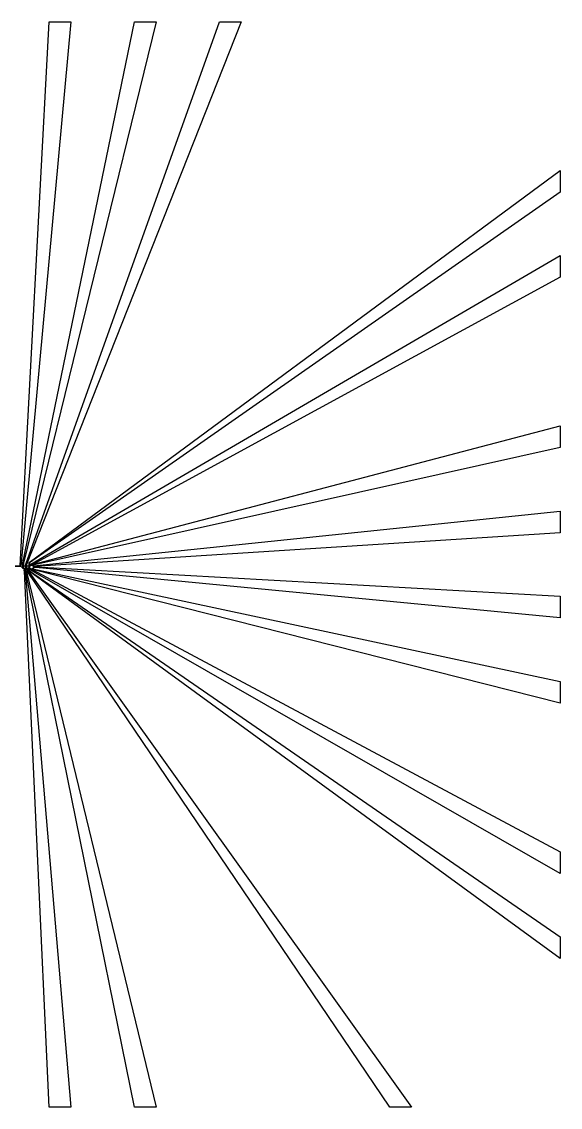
# Model space of a CAD drawing. Extents: x 0 to 6000, y 0 to 6000.
# Drawn here: x 3145.2 to 3170, y 3120 to 3170 of the extents above; entities that cross this region are included whole.
import ezdxf

# ---------------------------------------------------------------- set-up
doc = ezdxf.new("R2010")
doc.units = 0
doc.header["$MEASUREMENT"] = 0
for name, color, linetype in [('L10D0', 19, 'CONTINUOUS'), ('L14D0', 18, 'CONTINUOUS'), ('L20D0', 20, 'CONTINUOUS'), ('L6D0', 8, 'CONTINUOUS')]:
    doc.layers.add(name, color=color, linetype=linetype)

msp = doc.modelspace()

# ---------------------------------------------------------------- linework, layer by layer
at = {"layer": 'L10D0'}
for points in [[(3144.88, 3144.902), (3144.88, 3144.932), (3145.12, 3144.932), (3146.462, 3170), (3147.462, 3170), (3145.15, 3144.902)], [(3145.246, 3144.82), (3145.246, 3145.07), (3150.385, 3170), (3151.385, 3170), (3145.276, 3145.06), (3145.276, 3144.82)], [(3145.388, 3144.82), (3145.388, 3145.02), (3154.308, 3170), (3155.308, 3170), (3145.418, 3145), (3145.418, 3144.82)], [(3170, 3126.846), (3145.53, 3144.692), (3145.53, 3145.092), (3170, 3163.154), (3170, 3162.154), (3145.56, 3145.072), (3145.56, 3144.712), (3170, 3127.846)], [(3145.604, 3144.966), (3145.604, 3144.996), (3145.688, 3144.996), (3170, 3151.385), (3170, 3150.385), (3145.708, 3144.966)], [(3170, 3138.615), (3145.688, 3144.764), (3145.604, 3144.764), (3145.604, 3144.794), (3145.708, 3144.794), (3170, 3139.615)]]:
    msp.add_lwpolyline(points, close=True, dxfattribs=at)
at = {"layer": 'L14D0'}
msp.add_lwpolyline([(3145.188, 3144.9), (3145.202, 3144.898), (3145.216, 3144.895), (3145.229, 3144.892), (3145.24, 3144.888), (3145.247, 3144.884), (3145.25, 3144.88), (3145.247, 3144.876), (3145.24, 3144.872), (3145.229, 3144.868), (3145.216, 3144.865), (3145.202, 3144.862), (3145.188, 3144.86)], dxfattribs=at)
for points in [[(3146.462, 3120), (3145.317, 3144.694), (3145.317, 3144.822), (3145.316, 3144.822), (3145.315, 3144.822), (3145.314, 3144.823), (3145.313, 3144.823), (3145.312, 3144.823), (3145.311, 3144.824), (3145.31, 3144.824), (3145.31, 3144.824), (3145.309, 3144.825), (3145.308, 3144.825), (3145.307, 3144.826), (3145.306, 3144.826), (3145.305, 3144.827), (3145.304, 3144.827), (3145.303, 3144.828), (3145.302, 3144.828), (3145.301, 3144.829), (3145.3, 3144.829), (3145.299, 3144.83), (3145.298, 3144.83), (3145.298, 3144.831), (3145.297, 3144.831), (3145.296, 3144.832), (3145.295, 3144.833), (3145.294, 3144.833), (3145.293, 3144.834), (3145.293, 3144.835), (3145.292, 3144.835), (3145.291, 3144.836), (3145.29, 3144.837), (3145.29, 3144.838), (3145.289, 3144.838), (3145.288, 3144.839), (3145.287, 3144.84), (3145.287, 3144.841), (3145.286, 3144.841), (3145.285, 3144.842), (3145.285, 3144.843), (3145.284, 3144.844), (3145.283, 3144.845), (3145.283, 3144.846), (3145.282, 3144.846), (3145.282, 3144.847), (3145.281, 3144.848), (3145.281, 3144.849), (3145.28, 3144.85), (3145.28, 3144.851), (3145.279, 3144.852), (3145.279, 3144.853), (3145.278, 3144.854), (3145.278, 3144.855), (3145.277, 3144.856), (3145.277, 3144.857), (3145.276, 3144.858), (3145.276, 3144.858), (3145.276, 3144.859), (3145.275, 3144.86), (3145.275, 3144.861), (3145.275, 3144.862), (3145.274, 3144.863), (3145.274, 3144.864), (3145.274, 3144.865), (3145.274, 3144.867), (3145.273, 3144.868), (3145.273, 3144.869), (3145.273, 3144.87), (3145.273, 3144.871), (3145.273, 3144.872), (3145.272, 3144.873), (3145.272, 3144.874), (3145.272, 3144.875), (3145.272, 3144.876), (3145.272, 3144.877), (3145.272, 3144.878), (3145.272, 3144.879), (3145.272, 3144.88), (3145.272, 3144.881), (3145.272, 3144.882), (3145.272, 3144.883), (3145.272, 3144.884), (3145.272, 3144.885), (3145.272, 3144.886), (3145.272, 3144.887), (3145.273, 3144.888), (3145.273, 3144.889), (3145.273, 3144.89), (3145.273, 3144.891), (3145.273, 3144.892), (3145.274, 3144.893), (3145.274, 3144.895), (3145.274, 3144.896), (3145.274, 3144.897), (3145.275, 3144.898), (3145.275, 3144.899), (3145.275, 3144.9), (3145.276, 3144.901), (3145.276, 3144.902), (3145.276, 3144.902), (3145.277, 3144.903), (3145.277, 3144.904), (3145.278, 3144.905), (3145.278, 3144.906), (3145.279, 3144.907), (3145.279, 3144.908), (3145.28, 3144.909), (3145.28, 3144.91), (3145.281, 3144.911), (3145.281, 3144.912), (3145.282, 3144.913), (3145.282, 3144.914), (3145.283, 3144.914), (3145.283, 3144.915), (3145.284, 3144.916), (3145.285, 3144.917), (3145.285, 3144.918), (3145.286, 3144.919), (3145.287, 3144.919), (3145.287, 3144.92), (3145.288, 3144.921), (3145.289, 3144.922), (3145.29, 3144.922), (3145.29, 3144.923), (3145.291, 3144.924), (3145.292, 3144.925), (3145.293, 3144.925), (3145.293, 3144.926), (3145.294, 3144.927), (3145.295, 3144.927), (3145.296, 3144.928), (3145.297, 3144.929), (3145.298, 3144.929), (3145.298, 3144.93), (3145.299, 3144.93), (3145.3, 3144.931), (3145.301, 3144.931), (3145.302, 3144.932), (3145.303, 3144.932), (3145.304, 3144.933), (3145.305, 3144.933), (3145.306, 3144.934), (3145.307, 3144.934), (3145.308, 3144.935), (3145.309, 3144.935), (3145.31, 3144.936), (3145.31, 3144.936), (3145.311, 3144.936), (3145.312, 3144.937), (3145.313, 3144.937), (3145.314, 3144.937), (3145.315, 3144.938), (3145.316, 3144.938), (3145.317, 3144.938), (3145.319, 3144.938), (3145.32, 3144.939), (3145.321, 3144.939), (3145.322, 3144.939), (3145.323, 3144.939), (3145.324, 3144.939), (3145.325, 3144.94), (3145.326, 3144.94), (3145.327, 3144.94), (3145.328, 3144.94), (3145.329, 3144.94), (3145.33, 3144.94), (3145.331, 3144.94), (3145.332, 3144.94), (3145.333, 3144.94), (3145.334, 3144.94), (3145.335, 3144.94), (3145.336, 3144.94), (3145.337, 3144.94), (3145.338, 3144.94), (3145.339, 3144.94), (3145.34, 3144.939), (3145.341, 3144.939), (3145.342, 3144.939), (3145.343, 3144.939), (3145.344, 3144.939), (3145.345, 3144.938), (3145.347, 3144.938), (3145.348, 3144.938), (3145.349, 3144.938), (3145.35, 3144.937), (3145.351, 3144.937), (3145.352, 3144.937), (3145.353, 3144.936), (3145.354, 3144.936), (3145.354, 3144.936), (3145.355, 3144.935), (3145.356, 3144.935), (3145.357, 3144.934), (3145.358, 3144.934), (3145.359, 3144.933), (3145.36, 3144.933), (3145.361, 3144.932), (3145.362, 3144.932), (3145.363, 3144.931), (3145.364, 3144.931), (3145.365, 3144.93), (3145.366, 3144.93), (3145.366, 3144.929), (3145.367, 3144.929), (3145.368, 3144.928), (3145.369, 3144.927), (3145.37, 3144.927), (3145.371, 3144.926), (3145.371, 3144.925), (3145.372, 3144.925), (3145.373, 3144.924), (3145.374, 3144.923), (3145.374, 3144.922), (3145.375, 3144.922), (3145.376, 3144.921), (3145.377, 3144.92), (3145.377, 3144.919), (3145.378, 3144.919), (3145.379, 3144.918), (3145.379, 3144.917), (3145.38, 3144.916), (3145.381, 3144.915), (3145.381, 3144.914), (3145.382, 3144.914), (3145.382, 3144.913), (3145.383, 3144.912), (3145.383, 3144.911), (3145.384, 3144.91), (3145.384, 3144.909), (3145.385, 3144.908), (3145.385, 3144.907), (3145.386, 3144.906), (3145.386, 3144.905), (3145.387, 3144.904), (3145.387, 3144.903), (3145.388, 3144.902), (3145.388, 3144.902), (3145.388, 3144.901), (3145.389, 3144.9), (3145.389, 3144.899), (3145.389, 3144.898), (3145.39, 3144.897), (3145.39, 3144.896), (3145.39, 3144.895), (3145.39, 3144.893), (3145.391, 3144.892), (3145.391, 3144.891), (3145.391, 3144.89), (3145.391, 3144.889), (3145.391, 3144.888), (3145.392, 3144.887), (3145.392, 3144.886), (3145.392, 3144.885), (3145.392, 3144.884), (3145.392, 3144.883), (3145.392, 3144.882), (3145.392, 3144.881), (3145.392, 3144.88), (3145.392, 3144.879), (3145.392, 3144.878), (3145.392, 3144.877), (3145.392, 3144.876), (3145.392, 3144.875), (3145.392, 3144.874), (3145.392, 3144.873), (3145.391, 3144.872), (3145.391, 3144.871), (3145.391, 3144.87), (3145.391, 3144.869), (3145.391, 3144.868), (3145.39, 3144.867), (3145.39, 3144.865), (3145.39, 3144.864), (3145.39, 3144.863), (3145.389, 3144.862), (3145.389, 3144.861), (3145.389, 3144.86), (3145.388, 3144.859), (3145.388, 3144.858), (3145.388, 3144.858), (3145.387, 3144.857), (3145.387, 3144.856), (3145.386, 3144.855), (3145.386, 3144.854), (3145.385, 3144.853), (3145.385, 3144.852), (3145.384, 3144.851), (3145.384, 3144.85), (3145.383, 3144.849), (3145.383, 3144.848), (3145.382, 3144.847), (3145.382, 3144.846), (3145.381, 3144.846), (3145.381, 3144.845), (3145.38, 3144.844), (3145.379, 3144.843), (3145.379, 3144.842), (3145.378, 3144.841), (3145.377, 3144.841), (3145.377, 3144.84), (3145.376, 3144.839), (3145.375, 3144.838), (3145.374, 3144.838), (3145.374, 3144.837), (3145.373, 3144.836), (3145.372, 3144.835), (3145.371, 3144.835), (3145.371, 3144.834), (3145.37, 3144.833), (3145.369, 3144.833), (3145.368, 3144.832), (3145.367, 3144.831), (3145.366, 3144.831), (3145.366, 3144.83), (3145.365, 3144.83), (3145.364, 3144.829), (3145.363, 3144.829), (3145.362, 3144.828), (3145.361, 3144.828), (3145.36, 3144.827), (3145.359, 3144.827), (3145.358, 3144.826), (3145.357, 3144.826), (3145.356, 3144.825), (3145.355, 3144.825), (3145.354, 3144.824), (3145.354, 3144.824), (3145.353, 3144.824), (3145.352, 3144.823), (3145.351, 3144.823), (3145.35, 3144.823), (3145.349, 3144.822), (3145.348, 3144.822), (3145.347, 3144.822), (3145.347, 3144.704), (3147.462, 3120)], [(3162.154, 3120), (3145.459, 3144.684), (3145.459, 3144.822), (3145.458, 3144.822), (3145.457, 3144.822), (3145.456, 3144.823), (3145.455, 3144.823), (3145.454, 3144.823), (3145.453, 3144.824), (3145.452, 3144.824), (3145.452, 3144.824), (3145.451, 3144.825), (3145.45, 3144.825), (3145.449, 3144.826), (3145.448, 3144.826), (3145.447, 3144.827), (3145.446, 3144.827), (3145.445, 3144.828), (3145.444, 3144.828), (3145.443, 3144.829), (3145.442, 3144.829), (3145.441, 3144.83), (3145.44, 3144.83), (3145.44, 3144.831), (3145.439, 3144.831), (3145.438, 3144.832), (3145.437, 3144.833), (3145.436, 3144.833), (3145.435, 3144.834), (3145.435, 3144.835), (3145.434, 3144.835), (3145.433, 3144.836), (3145.432, 3144.837), (3145.432, 3144.838), (3145.431, 3144.838), (3145.43, 3144.839), (3145.429, 3144.84), (3145.429, 3144.841), (3145.428, 3144.841), (3145.427, 3144.842), (3145.427, 3144.843), (3145.426, 3144.844), (3145.425, 3144.845), (3145.425, 3144.846), (3145.424, 3144.846), (3145.424, 3144.847), (3145.423, 3144.848), (3145.423, 3144.849), (3145.422, 3144.85), (3145.422, 3144.851), (3145.421, 3144.852), (3145.421, 3144.853), (3145.42, 3144.854), (3145.42, 3144.855), (3145.419, 3144.856), (3145.419, 3144.857), (3145.418, 3144.858), (3145.418, 3144.858), (3145.418, 3144.859), (3145.417, 3144.86), (3145.417, 3144.861), (3145.417, 3144.862), (3145.416, 3144.863), (3145.416, 3144.864), (3145.416, 3144.865), (3145.416, 3144.867), (3145.415, 3144.868), (3145.415, 3144.869), (3145.415, 3144.87), (3145.415, 3144.871), (3145.415, 3144.872), (3145.414, 3144.873), (3145.414, 3144.874), (3145.414, 3144.875), (3145.414, 3144.876), (3145.414, 3144.877), (3145.414, 3144.878), (3145.414, 3144.879), (3145.414, 3144.88), (3145.414, 3144.881), (3145.414, 3144.882), (3145.414, 3144.883), (3145.414, 3144.884), (3145.414, 3144.885), (3145.414, 3144.886), (3145.414, 3144.887), (3145.415, 3144.888), (3145.415, 3144.889), (3145.415, 3144.89), (3145.415, 3144.891), (3145.415, 3144.892), (3145.416, 3144.893), (3145.416, 3144.895), (3145.416, 3144.896), (3145.416, 3144.897), (3145.417, 3144.898), (3145.417, 3144.899), (3145.417, 3144.9), (3145.418, 3144.901), (3145.418, 3144.902), (3145.418, 3144.902), (3145.419, 3144.903), (3145.419, 3144.904), (3145.42, 3144.905), (3145.42, 3144.906), (3145.421, 3144.907), (3145.421, 3144.908), (3145.422, 3144.909), (3145.422, 3144.91), (3145.423, 3144.911), (3145.423, 3144.912), (3145.424, 3144.913), (3145.424, 3144.914), (3145.425, 3144.914), (3145.425, 3144.915), (3145.426, 3144.916), (3145.427, 3144.917), (3145.427, 3144.918), (3145.428, 3144.919), (3145.429, 3144.919), (3145.429, 3144.92), (3145.43, 3144.921), (3145.431, 3144.922), (3145.432, 3144.922), (3145.432, 3144.923), (3145.433, 3144.924), (3145.434, 3144.925), (3145.435, 3144.925), (3145.435, 3144.926), (3145.436, 3144.927), (3145.437, 3144.927), (3145.438, 3144.928), (3145.439, 3144.929), (3145.44, 3144.929), (3145.44, 3144.93), (3145.441, 3144.93), (3145.442, 3144.931), (3145.443, 3144.931), (3145.444, 3144.932), (3145.445, 3144.932), (3145.446, 3144.933), (3145.447, 3144.933), (3145.448, 3144.934), (3145.449, 3144.934), (3145.45, 3144.935), (3145.451, 3144.935), (3145.452, 3144.936), (3145.452, 3144.936), (3145.453, 3144.936), (3145.454, 3144.937), (3145.455, 3144.937), (3145.456, 3144.937), (3145.457, 3144.938), (3145.458, 3144.938), (3145.459, 3144.938), (3145.461, 3144.938), (3145.462, 3144.939), (3145.463, 3144.939), (3145.464, 3144.939), (3145.465, 3144.939), (3145.466, 3144.939), (3145.467, 3144.94), (3145.468, 3144.94), (3145.469, 3144.94), (3145.47, 3144.94), (3145.471, 3144.94), (3145.472, 3144.94), (3145.473, 3144.94), (3145.474, 3144.94), (3145.475, 3144.94), (3145.476, 3144.94), (3145.477, 3144.94), (3145.478, 3144.94), (3145.479, 3144.94), (3145.48, 3144.94), (3145.481, 3144.94), (3145.482, 3144.939), (3145.483, 3144.939), (3145.484, 3144.939), (3145.485, 3144.939), (3145.486, 3144.939), (3145.487, 3144.938), (3145.489, 3144.938), (3145.49, 3144.938), (3145.491, 3144.938), (3145.492, 3144.937), (3145.493, 3144.937), (3145.494, 3144.937), (3145.495, 3144.936), (3145.496, 3144.936), (3145.496, 3144.936), (3145.497, 3144.935), (3145.498, 3144.935), (3145.499, 3144.934), (3145.5, 3144.934), (3145.501, 3144.933), (3145.502, 3144.933), (3145.503, 3144.932), (3145.504, 3144.932), (3145.505, 3144.931), (3145.506, 3144.931), (3145.507, 3144.93), (3145.508, 3144.93), (3145.508, 3144.929), (3145.509, 3144.929), (3145.51, 3144.928), (3145.511, 3144.927), (3145.512, 3144.927), (3145.513, 3144.926), (3145.513, 3144.925), (3145.514, 3144.925), (3145.515, 3144.924), (3145.516, 3144.923), (3145.516, 3144.922), (3145.517, 3144.922), (3145.518, 3144.921), (3145.519, 3144.92), (3145.519, 3144.919), (3145.52, 3144.919), (3145.521, 3144.918), (3145.521, 3144.917), (3145.522, 3144.916), (3145.523, 3144.915), (3145.523, 3144.914), (3145.524, 3144.914), (3145.524, 3144.913), (3145.525, 3144.912), (3145.525, 3144.911), (3145.526, 3144.91), (3145.526, 3144.909), (3145.527, 3144.908), (3145.527, 3144.907), (3145.528, 3144.906), (3145.528, 3144.905), (3145.529, 3144.904), (3145.529, 3144.903), (3145.53, 3144.902), (3145.53, 3144.902), (3145.53, 3144.901), (3145.531, 3144.9), (3145.531, 3144.899), (3145.531, 3144.898), (3145.532, 3144.897), (3145.532, 3144.896), (3145.532, 3144.895), (3145.532, 3144.893), (3145.533, 3144.892), (3145.533, 3144.891), (3145.533, 3144.89), (3145.533, 3144.889), (3145.533, 3144.888), (3145.534, 3144.887), (3145.534, 3144.886), (3145.534, 3144.885), (3145.534, 3144.884), (3145.534, 3144.883), (3145.534, 3144.882), (3145.534, 3144.881), (3145.534, 3144.88), (3145.534, 3144.879), (3145.534, 3144.878), (3145.534, 3144.877), (3145.534, 3144.876), (3145.534, 3144.875), (3145.534, 3144.874), (3145.534, 3144.873), (3145.533, 3144.872), (3145.533, 3144.871), (3145.533, 3144.87), (3145.533, 3144.869), (3145.533, 3144.868), (3145.532, 3144.867), (3145.532, 3144.865), (3145.532, 3144.864), (3145.532, 3144.863), (3145.531, 3144.862), (3145.531, 3144.861), (3145.531, 3144.86), (3145.53, 3144.859), (3145.53, 3144.858), (3145.53, 3144.858), (3145.529, 3144.857), (3145.529, 3144.856), (3145.528, 3144.855), (3145.528, 3144.854), (3145.527, 3144.853), (3145.527, 3144.852), (3145.526, 3144.851), (3145.526, 3144.85), (3145.525, 3144.849), (3145.525, 3144.848), (3145.524, 3144.847), (3145.524, 3144.846), (3145.523, 3144.846), (3145.523, 3144.845), (3145.522, 3144.844), (3145.521, 3144.843), (3145.521, 3144.842), (3145.52, 3144.841), (3145.519, 3144.841), (3145.519, 3144.84), (3145.518, 3144.839), (3145.517, 3144.838), (3145.516, 3144.838), (3145.516, 3144.837), (3145.515, 3144.836), (3145.514, 3144.835), (3145.513, 3144.835), (3145.513, 3144.834), (3145.512, 3144.833), (3145.511, 3144.833), (3145.51, 3144.832), (3145.509, 3144.831), (3145.508, 3144.831), (3145.508, 3144.83), (3145.507, 3144.83), (3145.506, 3144.829), (3145.505, 3144.829), (3145.504, 3144.828), (3145.503, 3144.828), (3145.502, 3144.827), (3145.501, 3144.827), (3145.5, 3144.826), (3145.499, 3144.826), (3145.498, 3144.825), (3145.497, 3144.825), (3145.496, 3144.824), (3145.496, 3144.824), (3145.495, 3144.824), (3145.494, 3144.823), (3145.493, 3144.823), (3145.492, 3144.823), (3145.491, 3144.822), (3145.49, 3144.822), (3145.489, 3144.822), (3145.489, 3144.704), (3163.154, 3120)], [(3170, 3142.538), (3145.852, 3144.865), (3145.735, 3144.865), (3145.735, 3144.864), (3145.734, 3144.863), (3145.734, 3144.861), (3145.734, 3144.86), (3145.733, 3144.858), (3145.733, 3144.857), (3145.733, 3144.855), (3145.732, 3144.854), (3145.732, 3144.852), (3145.731, 3144.851), (3145.731, 3144.849), (3145.73, 3144.848), (3145.729, 3144.846), (3145.729, 3144.845), (3145.728, 3144.843), (3145.728, 3144.842), (3145.727, 3144.841), (3145.726, 3144.839), (3145.725, 3144.838), (3145.725, 3144.836), (3145.724, 3144.835), (3145.723, 3144.834), (3145.722, 3144.832), (3145.721, 3144.831), (3145.721, 3144.83), (3145.72, 3144.828), (3145.719, 3144.827), (3145.718, 3144.826), (3145.717, 3144.825), (3145.716, 3144.823), (3145.715, 3144.822), (3145.714, 3144.821), (3145.713, 3144.82), (3145.712, 3144.819), (3145.711, 3144.817), (3145.71, 3144.816), (3145.709, 3144.815), (3145.707, 3144.814), (3145.706, 3144.813), (3145.705, 3144.812), (3145.704, 3144.811), (3145.703, 3144.81), (3145.701, 3144.809), (3145.7, 3144.808), (3145.699, 3144.807), (3145.698, 3144.806), (3145.696, 3144.805), (3145.695, 3144.805), (3145.694, 3144.804), (3145.692, 3144.803), (3145.691, 3144.802), (3145.69, 3144.801), (3145.688, 3144.801), (3145.687, 3144.8), (3145.685, 3144.799), (3145.684, 3144.798), (3145.683, 3144.798), (3145.681, 3144.797), (3145.68, 3144.797), (3145.678, 3144.796), (3145.677, 3144.795), (3145.675, 3144.795), (3145.674, 3144.794), (3145.672, 3144.794), (3145.671, 3144.793), (3145.669, 3144.793), (3145.668, 3144.793), (3145.666, 3144.792), (3145.665, 3144.792), (3145.663, 3144.792), (3145.662, 3144.791), (3145.66, 3144.791), (3145.659, 3144.791), (3145.657, 3144.791), (3145.655, 3144.79), (3145.654, 3144.79), (3145.652, 3144.79), (3145.651, 3144.79), (3145.649, 3144.79), (3145.648, 3144.79), (3145.646, 3144.79), (3145.644, 3144.79), (3145.643, 3144.79), (3145.641, 3144.79), (3145.64, 3144.79), (3145.638, 3144.79), (3145.637, 3144.79), (3145.635, 3144.791), (3145.633, 3144.791), (3145.632, 3144.791), (3145.63, 3144.791), (3145.629, 3144.792), (3145.627, 3144.792), (3145.626, 3144.792), (3145.624, 3144.793), (3145.623, 3144.793), (3145.621, 3144.793), (3145.62, 3144.794), (3145.618, 3144.794), (3145.617, 3144.795), (3145.615, 3144.795), (3145.614, 3144.796), (3145.612, 3144.797), (3145.611, 3144.797), (3145.609, 3144.798), (3145.608, 3144.798), (3145.607, 3144.799), (3145.605, 3144.8), (3145.604, 3144.801), (3145.602, 3144.801), (3145.601, 3144.802), (3145.6, 3144.803), (3145.598, 3144.804), (3145.597, 3144.805), (3145.596, 3144.805), (3145.594, 3144.806), (3145.593, 3144.807), (3145.592, 3144.808), (3145.591, 3144.809), (3145.589, 3144.81), (3145.588, 3144.811), (3145.587, 3144.812), (3145.586, 3144.813), (3145.585, 3144.814), (3145.583, 3144.815), (3145.582, 3144.816), (3145.581, 3144.817), (3145.58, 3144.819), (3145.579, 3144.82), (3145.578, 3144.821), (3145.577, 3144.822), (3145.576, 3144.823), (3145.575, 3144.825), (3145.574, 3144.826), (3145.573, 3144.827), (3145.572, 3144.828), (3145.571, 3144.83), (3145.571, 3144.831), (3145.57, 3144.832), (3145.569, 3144.834), (3145.568, 3144.835), (3145.567, 3144.836), (3145.567, 3144.838), (3145.566, 3144.839), (3145.565, 3144.841), (3145.564, 3144.842), (3145.564, 3144.843), (3145.563, 3144.845), (3145.563, 3144.846), (3145.562, 3144.848), (3145.561, 3144.849), (3145.561, 3144.851), (3145.56, 3144.852), (3145.56, 3144.854), (3145.559, 3144.855), (3145.559, 3144.857), (3145.559, 3144.858), (3145.558, 3144.86), (3145.558, 3144.861), (3145.558, 3144.863), (3145.557, 3144.864), (3145.557, 3144.866), (3145.557, 3144.867), (3145.557, 3144.869), (3145.556, 3144.871), (3145.556, 3144.872), (3145.556, 3144.874), (3145.556, 3144.875), (3145.556, 3144.877), (3145.556, 3144.878), (3145.556, 3144.88), (3145.556, 3144.882), (3145.556, 3144.883), (3145.556, 3144.885), (3145.556, 3144.886), (3145.556, 3144.888), (3145.556, 3144.889), (3145.557, 3144.891), (3145.557, 3144.893), (3145.557, 3144.894), (3145.557, 3144.896), (3145.558, 3144.897), (3145.558, 3144.899), (3145.558, 3144.9), (3145.559, 3144.902), (3145.559, 3144.903), (3145.559, 3144.905), (3145.56, 3144.906), (3145.56, 3144.908), (3145.561, 3144.909), (3145.561, 3144.911), (3145.562, 3144.912), (3145.563, 3144.914), (3145.563, 3144.915), (3145.564, 3144.917), (3145.564, 3144.918), (3145.565, 3144.919), (3145.566, 3144.921), (3145.567, 3144.922), (3145.567, 3144.924), (3145.568, 3144.925), (3145.569, 3144.926), (3145.57, 3144.928), (3145.571, 3144.929), (3145.571, 3144.93), (3145.572, 3144.932), (3145.573, 3144.933), (3145.574, 3144.934), (3145.575, 3144.935), (3145.576, 3144.937), (3145.577, 3144.938), (3145.578, 3144.939), (3145.579, 3144.94), (3145.58, 3144.941), (3145.581, 3144.943), (3145.582, 3144.944), (3145.583, 3144.945), (3145.585, 3144.946), (3145.586, 3144.947), (3145.587, 3144.948), (3145.588, 3144.949), (3145.589, 3144.95), (3145.591, 3144.951), (3145.592, 3144.952), (3145.593, 3144.953), (3145.594, 3144.954), (3145.596, 3144.955), (3145.597, 3144.955), (3145.598, 3144.956), (3145.6, 3144.957), (3145.601, 3144.958), (3145.602, 3144.959), (3145.604, 3144.959), (3145.605, 3144.96), (3145.607, 3144.961), (3145.608, 3144.962), (3145.609, 3144.962), (3145.611, 3144.963), (3145.612, 3144.963), (3145.614, 3144.964), (3145.615, 3144.965), (3145.617, 3144.965), (3145.618, 3144.966), (3145.62, 3144.966), (3145.621, 3144.967), (3145.623, 3144.967), (3145.624, 3144.967), (3145.626, 3144.968), (3145.627, 3144.968), (3145.629, 3144.968), (3145.63, 3144.969), (3145.632, 3144.969), (3145.633, 3144.969), (3145.635, 3144.969), (3145.637, 3144.97), (3145.638, 3144.97), (3145.64, 3144.97), (3145.641, 3144.97), (3145.643, 3144.97), (3145.644, 3144.97), (3145.646, 3144.97), (3145.648, 3144.97), (3145.649, 3144.97), (3145.651, 3144.97), (3145.652, 3144.97), (3145.654, 3144.97), (3145.655, 3144.97), (3145.657, 3144.969), (3145.659, 3144.969), (3145.66, 3144.969), (3145.662, 3144.969), (3145.663, 3144.968), (3145.665, 3144.968), (3145.666, 3144.968), (3145.668, 3144.967), (3145.669, 3144.967), (3145.671, 3144.967), (3145.672, 3144.966), (3145.674, 3144.966), (3145.675, 3144.965), (3145.677, 3144.965), (3145.678, 3144.964), (3145.68, 3144.963), (3145.681, 3144.963), (3145.683, 3144.962), (3145.684, 3144.962), (3145.685, 3144.961), (3145.687, 3144.96), (3145.688, 3144.959), (3145.69, 3144.959), (3145.691, 3144.958), (3145.692, 3144.957), (3145.694, 3144.956), (3145.695, 3144.955), (3145.696, 3144.955), (3145.698, 3144.954), (3145.699, 3144.953), (3145.7, 3144.952), (3145.701, 3144.951), (3145.703, 3144.95), (3145.704, 3144.949), (3145.705, 3144.948), (3145.706, 3144.947), (3145.707, 3144.946), (3145.709, 3144.945), (3145.71, 3144.944), (3145.711, 3144.943), (3145.712, 3144.941), (3145.713, 3144.94), (3145.714, 3144.939), (3145.715, 3144.938), (3145.716, 3144.937), (3145.717, 3144.935), (3145.718, 3144.934), (3145.719, 3144.933), (3145.72, 3144.932), (3145.721, 3144.93), (3145.721, 3144.929), (3145.722, 3144.928), (3145.723, 3144.926), (3145.724, 3144.925), (3145.725, 3144.924), (3145.725, 3144.922), (3145.726, 3144.921), (3145.727, 3144.919), (3145.728, 3144.918), (3145.728, 3144.917), (3145.729, 3144.915), (3145.729, 3144.914), (3145.73, 3144.912), (3145.731, 3144.911), (3145.731, 3144.909), (3145.732, 3144.908), (3145.732, 3144.906), (3145.733, 3144.905), (3145.733, 3144.903), (3145.733, 3144.902), (3145.734, 3144.9), (3145.734, 3144.899), (3145.734, 3144.897), (3145.735, 3144.896), (3145.735, 3144.895), (3145.852, 3144.895), (3170, 3143.538)]]:
    msp.add_lwpolyline(points, close=True, dxfattribs=at)
at = {"layer": 'L20D0'}
for points in [[(3145.744, 3144.844), (3145.744, 3144.934), (3170, 3147.462), (3170, 3146.462), (3145.804, 3144.904), (3145.774, 3144.844)], [(3150.385, 3120), (3145.388, 3144.635), (3145.388, 3144.715), (3145.312, 3144.715), (3145.312, 3144.775), (3145.494, 3144.775), (3145.494, 3144.715), (3145.418, 3144.715), (3145.418, 3144.655), (3151.385, 3120)]]:
    msp.add_lwpolyline(points, close=True, dxfattribs=at)
at = {"layer": 'L6D0'}
for points in [[(3145.616, 3144.988), (3145.616, 3145.018), (3170, 3159.231), (3170, 3158.231), (3145.676, 3144.988)], [(3170, 3130.769), (3145.616, 3144.742), (3145.616, 3144.772), (3145.676, 3144.772), (3170, 3131.769)]]:
    msp.add_lwpolyline(points, close=True, dxfattribs=at)

doc.saveas('drawing.dxf')
